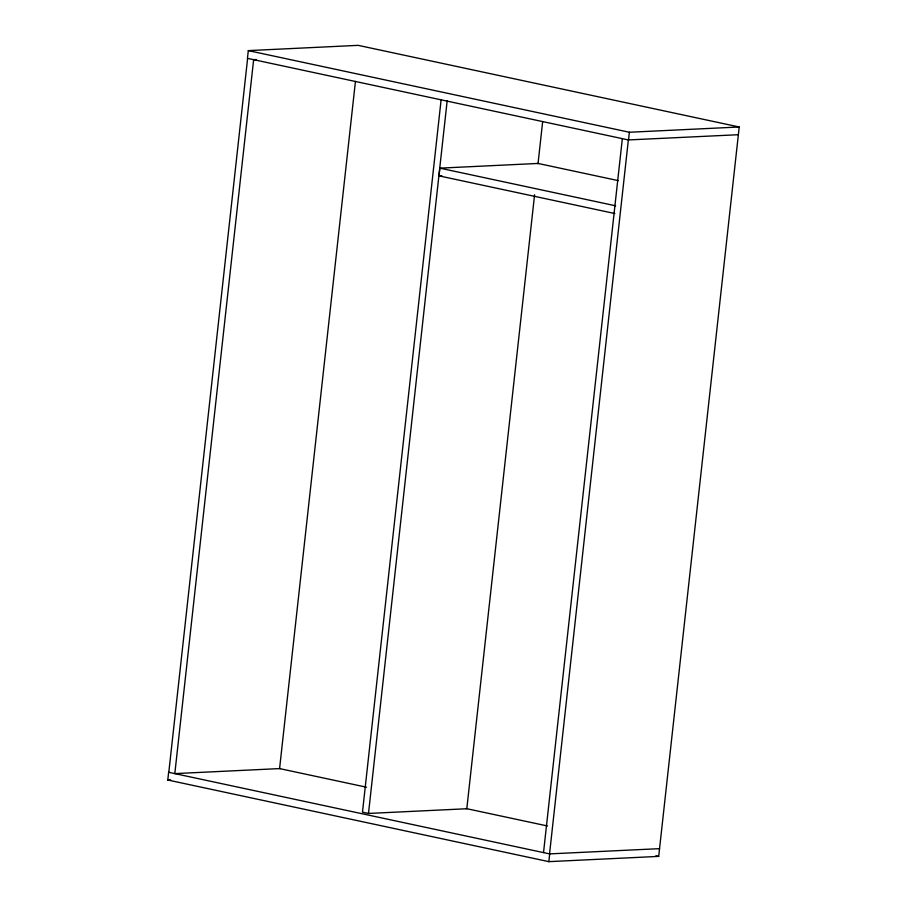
<?xml version="1.0" encoding="UTF-8"?>
<svg xmlns="http://www.w3.org/2000/svg" width="907" height="907" viewBox="0 0 907 907"><rect width="100%" height="100%" fill="white"/><g stroke="black" fill="none" stroke-linecap="round" stroke-linejoin="round"><path stroke-width="1.36" d="M167.784 780.009L168.634 772.288L549.699 853.929L548.848 861.65L167.784 780.009L170.595 779.873M739.216 126.991L358.152 45.35L248.303 50.611L247.452 58.343L628.528 139.973L629.379 132.252L739.216 126.991L658.697 856.389L548.848 861.65M168.804 772.322L247.622 58.377M355.442 81.392L279.583 768.592L366.575 787.231M441.142 99.623L362.471 812.162L368.491 813.454L466.799 808.738L534.586 194.767M368.491 813.454L447.162 100.904M614.821 213.53L439.022 175.867L439.872 168.146L538.044 163.441L618.336 180.64M538.01 163.793L542.669 121.538M543.52 852.603L622.338 138.646M256.454 59.522L253.643 59.658L174.813 773.614L280.433 768.546M738.366 134.712L628.358 139.939L549.54 853.895L659.548 848.657M439.022 175.867L441.822 175.731M248.303 50.611L629.379 132.252M439.872 168.146L615.672 205.81M466.005 808.534L547.477 825.982M655.92 855.789L658.697 856.389"/></g></svg>
